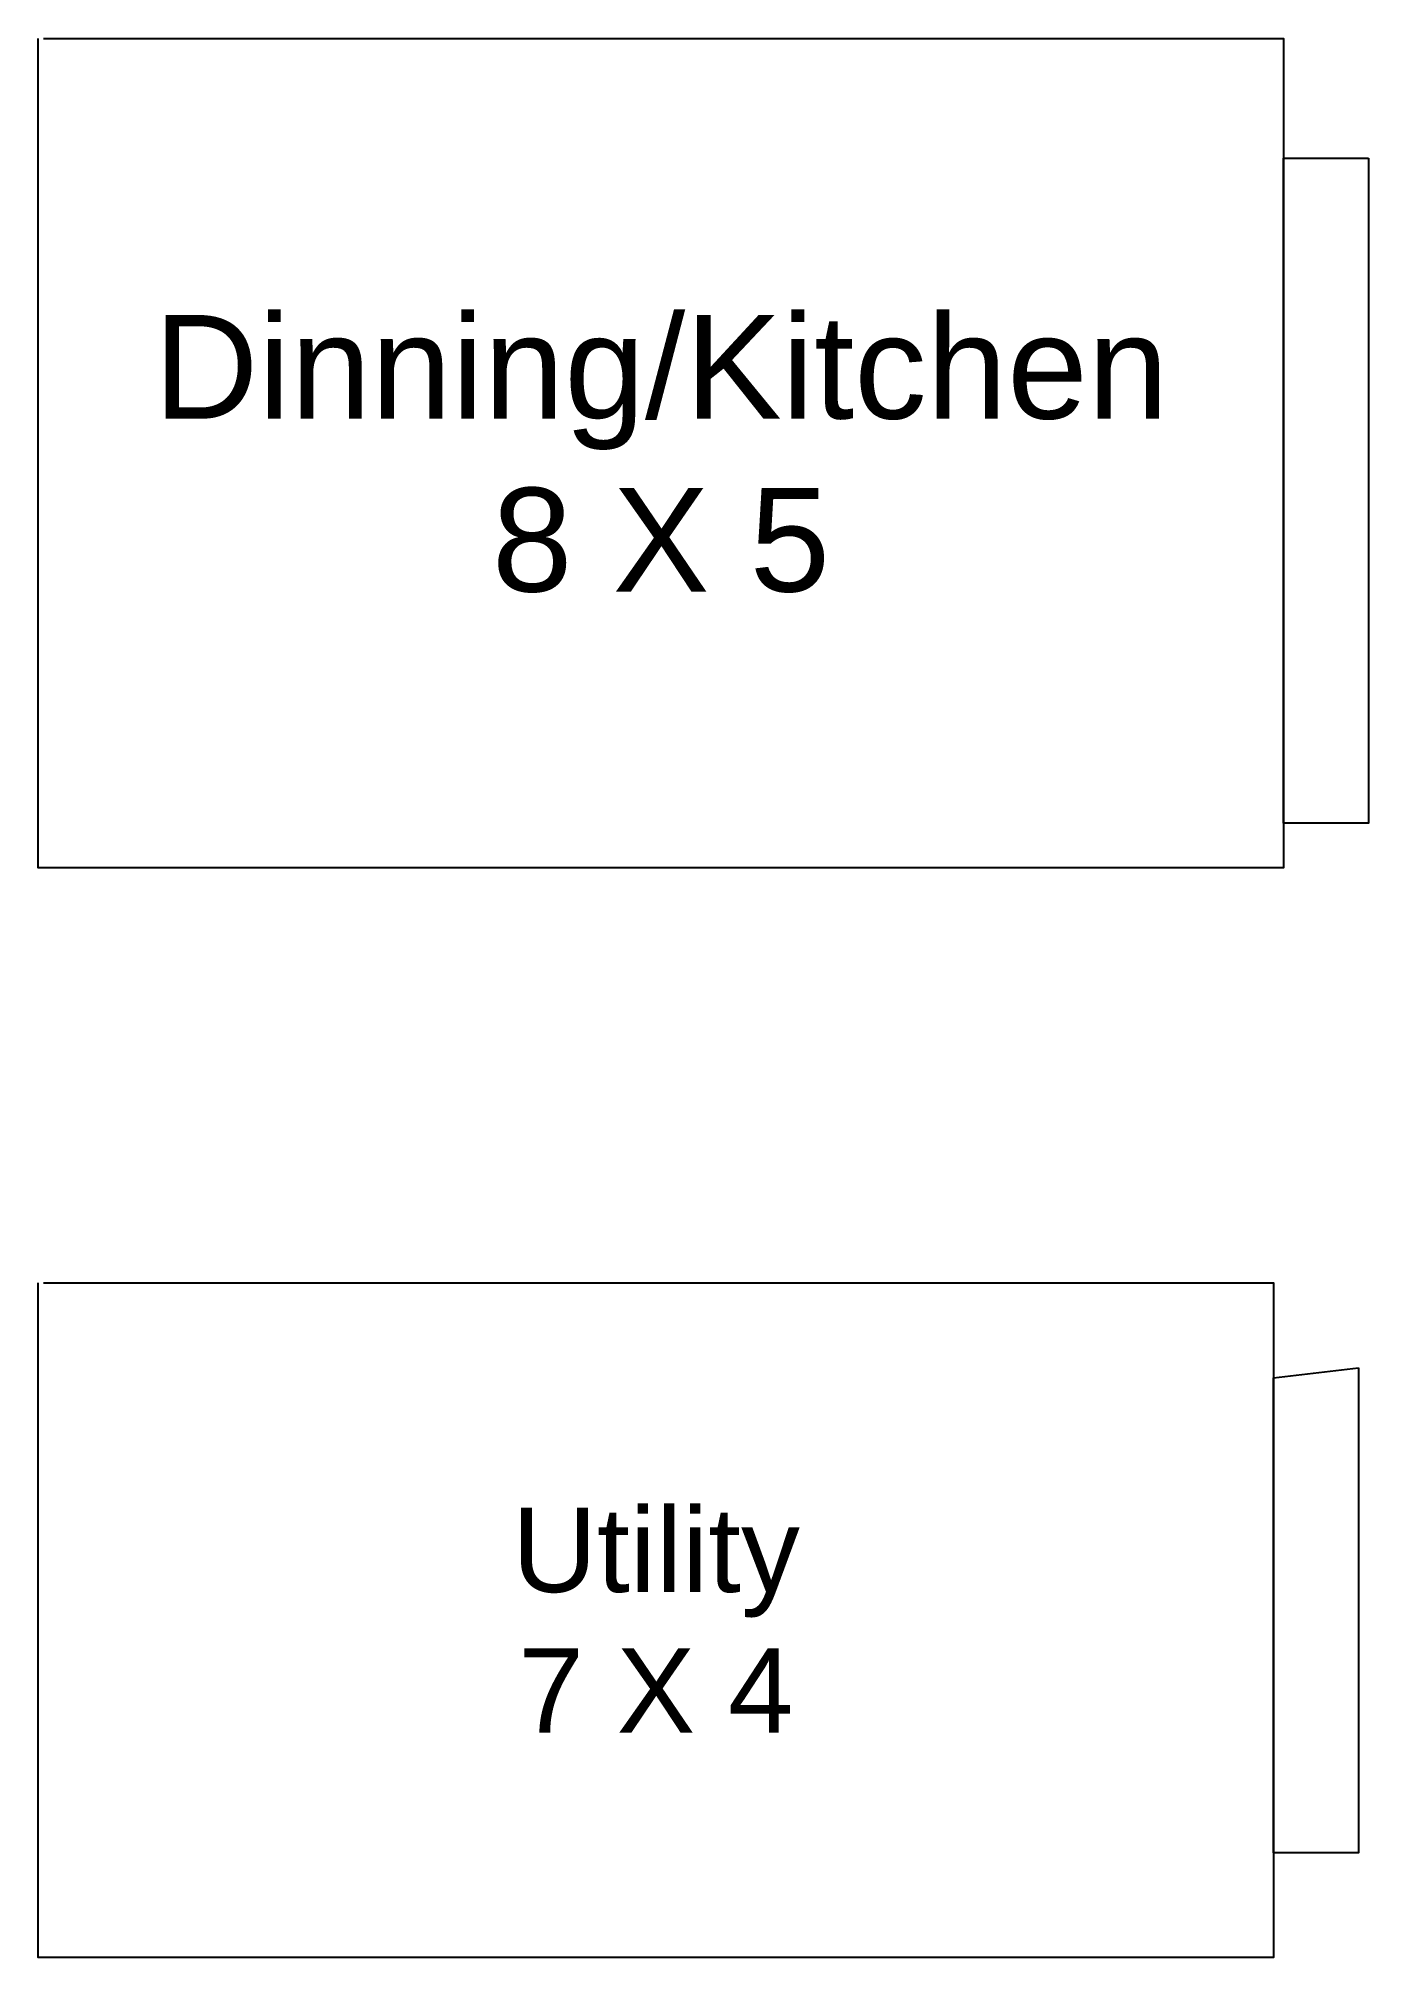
# Model space of a CAD drawing. Header units: inches. Extents: x 2 to 33.1, y 1.7 to 17.5.
# Drawn here: x 25 to 33.07, y 5.87 to 17.51 of the extents above; entities outside this region: 1.
import ezdxf

# ---------------------------------------------------------------- set-up
doc = ezdxf.new("R2010")
doc.units = ezdxf.units.IN
doc.header["$MEASUREMENT"] = 0
doc.layers.add('_Room', color=72, linetype='Continuous')
doc.layers.add('_Window', color=115, linetype='Continuous')
doc.styles.get("Standard").update_dxf_attribs({"font": 'arial.ttf'})

msp = doc.modelspace()

# ---------------------------------------------------------------- linework, layer by layer
at = {"layer": '_Room'}
for points in [[(25.029, 17.512), (32.551, 17.512), (32.551, 12.481), (24.998, 12.481), (24.998, 17.512)], [(25.029, 9.965), (32.49, 9.965), (32.49, 5.873), (24.998, 5.873), (24.998, 9.965)]]:
    msp.add_lwpolyline(points, dxfattribs=at)
at = {"layer": '_Window'}
for points in [[(33.067, 16.785), (33.067, 12.753), (32.551, 12.753), (32.551, 16.785), (33.067, 16.785)], [(33.006, 9.449), (33.006, 6.509), (32.49, 6.509), (32.49, 9.389), (33.006, 9.449)]]:
    msp.add_lwpolyline(points, dxfattribs=at)

# ---------------------------------------------------------------- texts
at = {"insert": (2, 2), "char_height": 0.2, "width": 4, "attachment_point": 1}
msp.add_mtext('Product Sign', dxfattribs=at)
at = {"layer": '_Room', "attachment_point": 2}
for s, insert, char_height, width in [('Dinning/Kitchen^J8 X 5', (28.775, 15.835), 0.62898, 3.7764), ('Utility^J7 X 4', (28.744, 8.601), 0.51152, 3.74607)]:
    msp.add_mtext(s, dxfattribs=dict(at, insert=insert, char_height=char_height, width=width))

doc.saveas('drawing.dxf')
